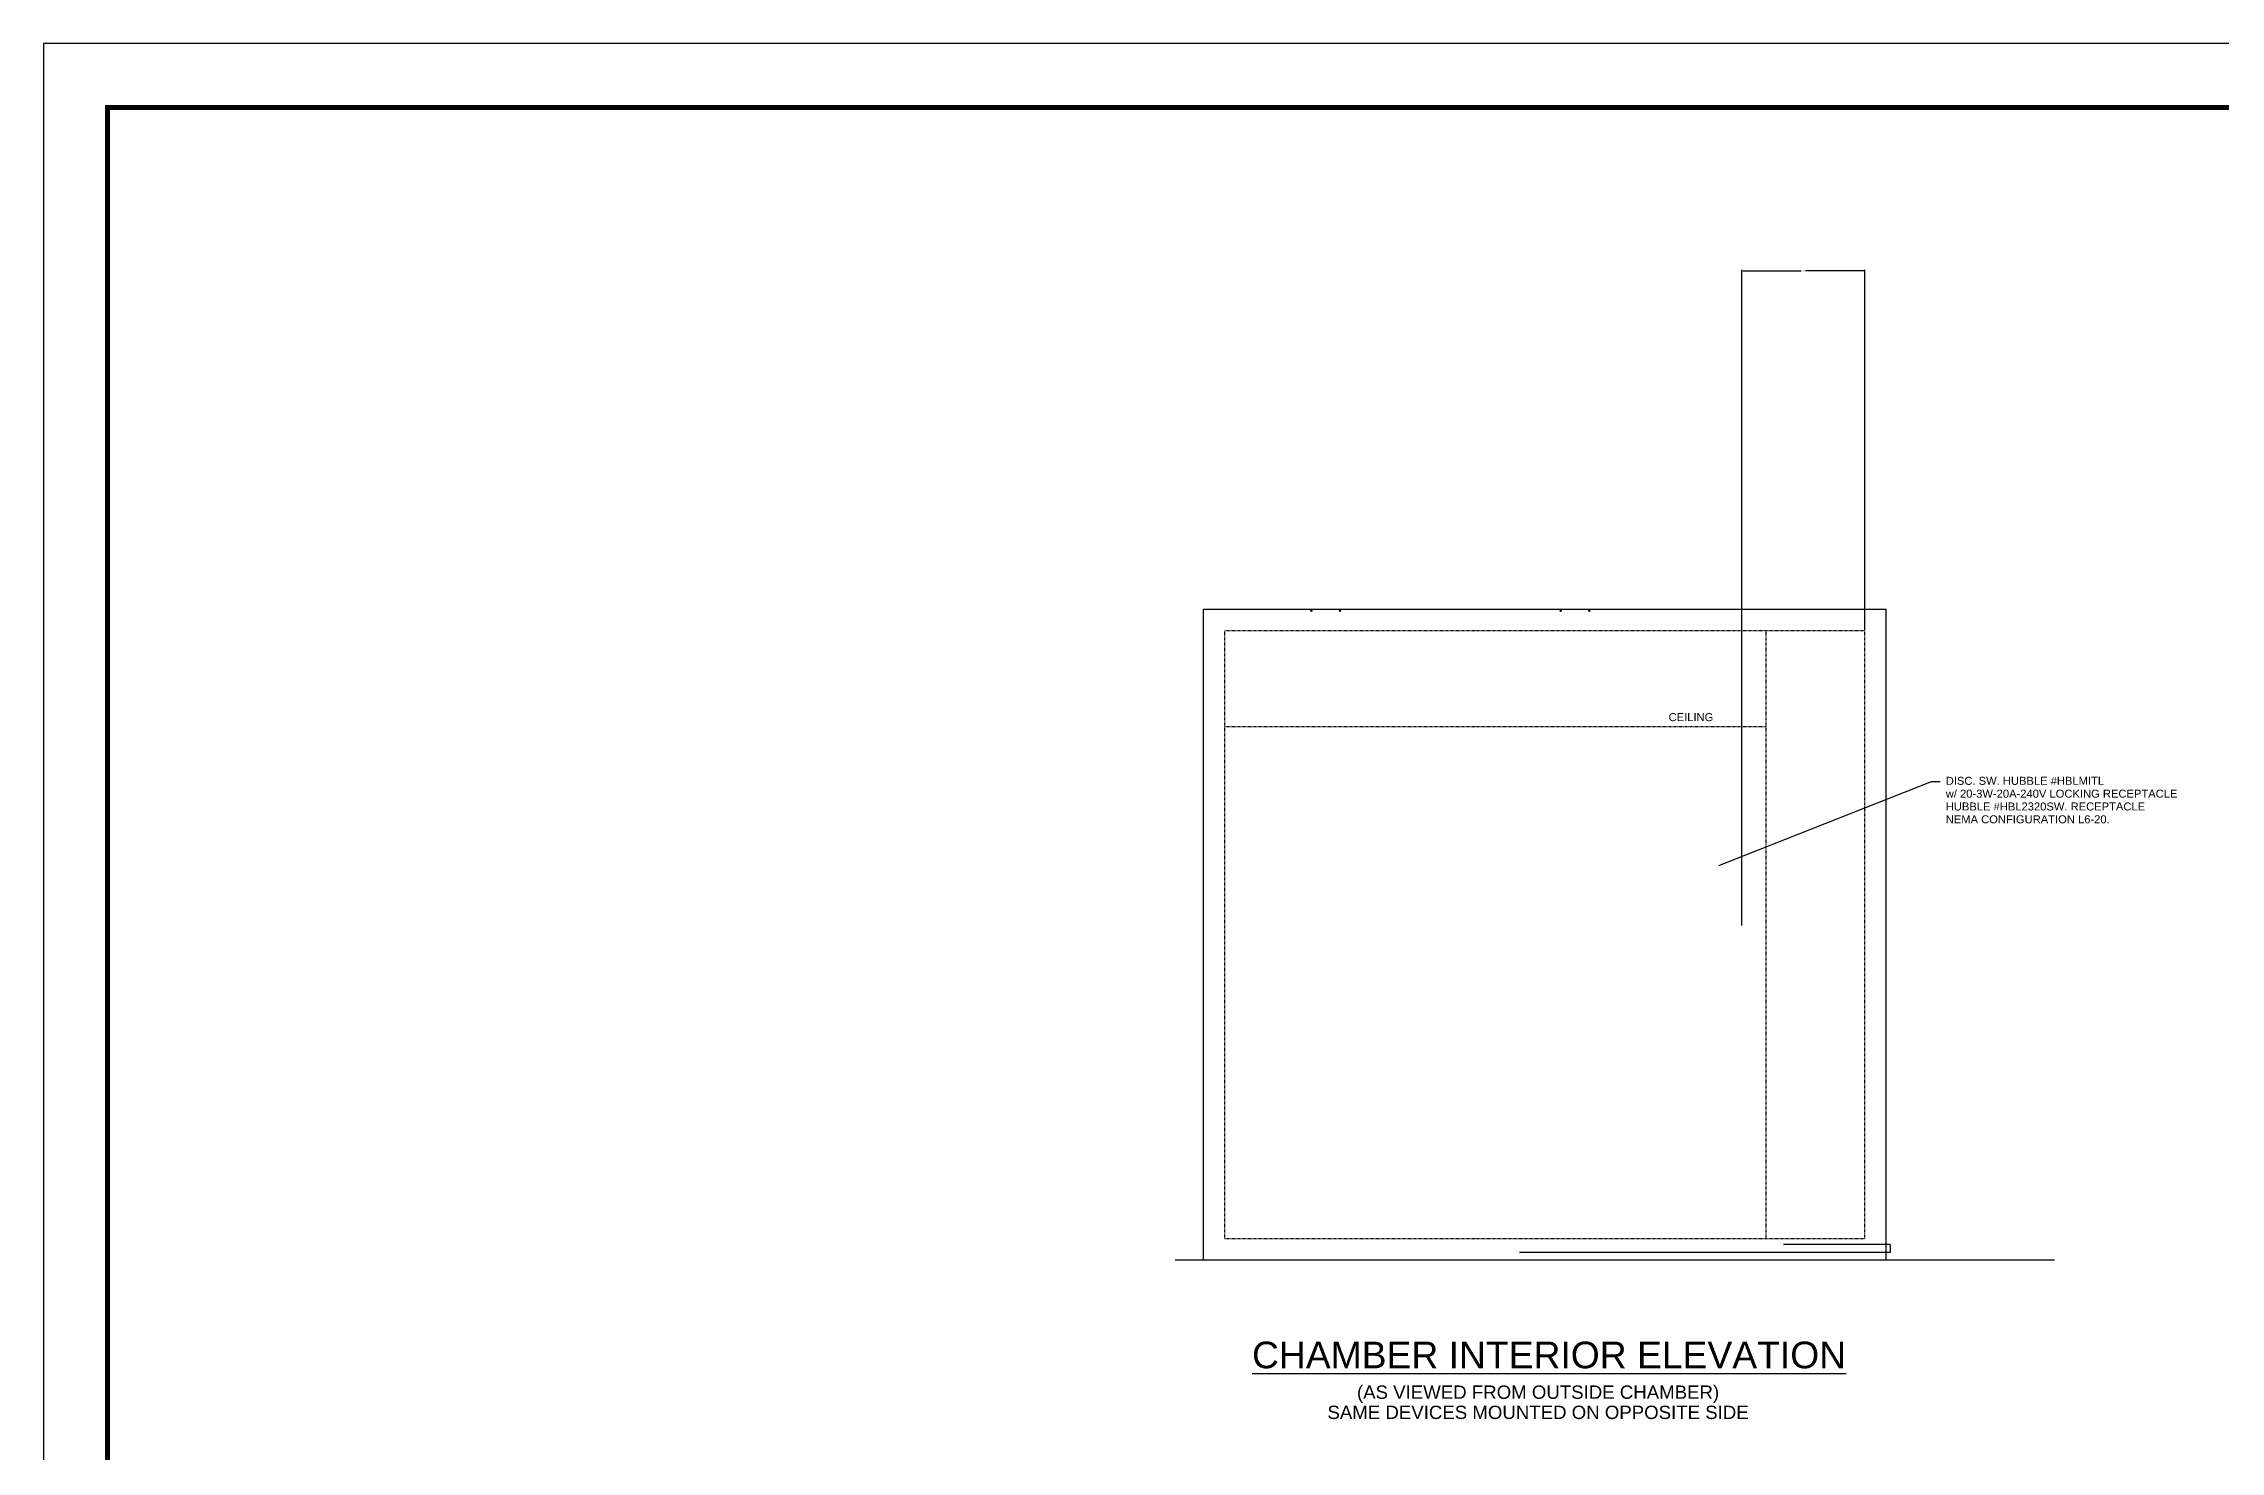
# Model space of a CAD drawing. Header units: inches. Extents: x -1574 to 492, y -294 to 234.
# Drawn here: x -1014.9 to -606.8, y -29.8 to 234.2 of the extents above; entities that cross this region are included whole.
import ezdxf
from ezdxf.enums import TextEntityAlignment as Align

# ---------------------------------------------------------------- set-up
doc = ezdxf.new("R2010")
doc.units = ezdxf.units.IN
doc.header["$MEASUREMENT"] = 0
doc.linetypes.add('HIDDEN', pattern=[0.075, 0.05, -0.025])
for name, color, linetype in [('CHAMBER EXTERIOR', 7, 'Continuous'), ('CHAMBER INTERIOR', 40, 'Continuous'), ('EXTERIOR DIMS', 7, 'Continuous'), ('EXTERIOR ELEC EQUIP', 190, 'Continuous'), ('FORMAT', 7, 'Continuous'), ('INTERIOR DIMS', 7, 'Continuous')]:
    doc.layers.add(name, color=color, linetype=linetype)
doc.styles.get("Standard").update_dxf_attribs({"font": 'ARIAL.TTF'})
doc.dimstyles.get("Standard").update_dxf_attribs({"dimtxt": 0.18, "dimasz": 0.18, "dimexe": 0.18, "dimexo": 0.0625, "dimgap": 0.09, "dimtad": 0, "dimtih": 1, "dimtoh": 1, "dimdec": 4, "dimzin": 0, "dimdsep": 46, "dimtxsty": 'Standard', "dimcen": 0.09, "dimadec": 0, "dimazin": 0, "dimtfac": 1, "dimtdec": 4, "dimtofl": 0, "dimtmove": 0, "dimatfit": 3, "dimfxl": 0, "dimtolj": 1, "dimtzin": 0, "dimarcsym": 0})

# ---------------------------------------------------------------- blocks, each defined once
blk = doc.blocks.new('FORMAT-D')
at = {"layer": 'FORMAT'}
blk.add_lwpolyline([(0, 0), (34, 0), (34, 22), (0, 22)], close=True, dxfattribs=at)
at = {"layer": 'FORMAT', "const_width": 0.04}
blk.add_lwpolyline([(33.5, 0.5), (0.5, 0.5), (0.5, 21.5), (33.5, 21.5)], close=True, dxfattribs=at)
blk = doc.blocks.new('*D82')
at = {"layer": 'Defpoints', "color": 0, "transparency": 16777216}
for p in [(-673.46, 191.56), (-673.46, 124.1), (-696.5, 68.77)]:
    blk.add_point(p, dxfattribs=at)
at = {"layer": 'EXTERIOR DIMS', "color": 0, "lineweight": -2, "transparency": 16777216}
for p, q in [((-696.5, 68.83), (-696.5, 191.74)), ((-696.32, 191.56), (-685.37, 191.56)), ((-673.64, 191.56), (-684.59, 191.56)), ((-673.46, 124.17), (-673.46, 191.74))]:
    blk.add_line(p, q, dxfattribs=at)
at = {"layer": 'EXTERIOR DIMS', "color": 0, "transparency": 16777216}
for points in [[(-696.32, 191.59), (-696.32, 191.53), (-696.5, 191.56)], [(-673.64, 191.59), (-673.64, 191.53), (-673.46, 191.56)]]:
    blk.add_solid(points, dxfattribs=at)
at = {"layer": 'EXTERIOR DIMS', "color": 0, "transparency": 16777216, "insert": (-684.98, 191.56), "char_height": 0.18, "attachment_point": 5}
blk.add_mtext('\\A1;1\'-11"', dxfattribs=at)

msp = doc.modelspace()

# ---------------------------------------------------------------- linework, layer by layer
at = {"layer": 'CHAMBER EXTERIOR'}
for p, q in [((-797.45758, 128.10335), (-669.45758, 128.10335)), ((-797.45758, 6.10335), (-797.45758, 128.10335)), ((-669.45758, 6.10335), (-669.45758, 128.10335)), ((-802.76933, 6.10335), (-637.86302, 6.10335))]:
    msp.add_line(p, q, dxfattribs=at)
at = {"layer": 'CHAMBER INTERIOR', "linetype": 'HIDDEN'}
for p, q in [((-793.45758, 124.10335), (-673.45758, 124.10335)), ((-793.45758, 10.10335), (-793.45758, 124.10335)), ((-691.95758, 10.10335), (-691.95758, 124.10335)), ((-673.45758, 10.10335), (-673.45758, 124.10335)), ((-793.45758, 106.10335), (-691.95758, 106.10335)), ((-793.45758, 10.10335), (-673.45758, 10.10335))]:
    msp.add_line(p, q, dxfattribs=at)
at = {"layer": 'CHAMBER INTERIOR'}
for p, q in [((-668.70265, 8.99727), (-688.70758, 8.99727)), ((-668.70265, 8.99727), (-668.70265, 7.49727)), ((-668.70265, 7.49727), (-738.20758, 7.49727))]:
    msp.add_line(p, q, dxfattribs=at)
at = {"layer": 'EXTERIOR ELEC EQUIP'}
for centre in [(-777.22285, 127.79873), (-771.82852, 127.79873), (-730.48215, 127.79873), (-725.08782, 127.79873)]:
    msp.add_circle(centre, 0.12299, dxfattribs=at)

# ---------------------------------------------------------------- block references
at = {"layer": 'FORMAT', "xscale": 24, "yscale": 24, "zscale": 24}
msp.add_blockref('FORMAT-D', (-1014.89049, -293.82202), dxfattribs=at)

# ---------------------------------------------------------------- texts
at = {"layer": 'INTERIOR DIMS'}
for s, height, p in [('CEILING', 1.5, (-706.04435, 107.11858)), ('%%UCHAMBER INTERIOR ELEVATION', 5, (-732.64695, -14.22348)), ('(AS VIEWED FROM OUTSIDE CHAMBER)', 2.5, (-734.70865, -19.95012)), ('SAME DEVICES MOUNTED ON OPPOSITE SIDE', 2.5, (-734.70865, -23.7364))]:
    msp.add_text(s, height=height, dxfattribs=at).set_placement(p, align=Align.CENTER)
for s, p in [('w/ 20-3W-20A-240V LOCKING RECEPTACLE', (-658.28211, 92.77379)), ('DISC. SW. HUBBLE #HBLMITL', (-658.28211, 95.17829)), ('HUBBLE #HBL2320SW. RECEPTACLE ', (-658.28211, 90.36929)), ('NEMA CONFIGURATION L6-20.', (-658.28211, 87.96478))]:
    msp.add_text(s, height=1.5, dxfattribs=at).set_placement(p)

# ---------------------------------------------------------------- dimensions: what is measured, and where the dimension line sits
at = {"layer": 'EXTERIOR DIMS'}
dim = msp.add_linear_dim(base=(-673.45758, 191.56282), p1=(-696.50257, 68.77182), p2=(-673.45758, 124.10335), text='1\'-11"', dimstyle='Standard', dxfattribs=at)
dim.commit()
dim.dimension.update_dxf_attribs({"geometry": '*D82', "text_midpoint": (-684.98008, 191.56282)})

# ---------------------------------------------------------------- leaders
at = {"layer": 'INTERIOR DIMS'}
msp.add_leader([(-700.84718, 80.02219), (-660.94243, 95.79871), (-659.34624, 95.79871)], dimstyle='Standard', dxfattribs=at)

doc.saveas('drawing.dxf')
